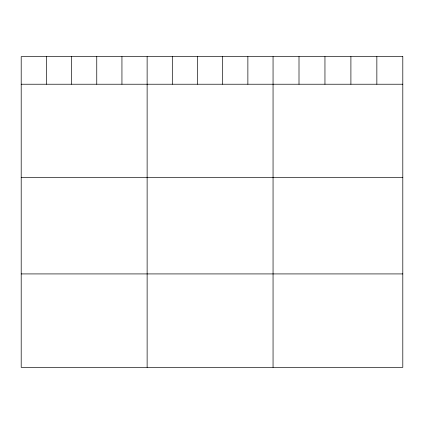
<?xml version="1.0" encoding="UTF-8"?>
<svg xmlns="http://www.w3.org/2000/svg" width="424" height="424" viewBox="0 0 424 424"><rect width="100%" height="100%" fill="white"/><g stroke="black" fill="none" stroke-linecap="round" stroke-linejoin="round"><path stroke-width="0.64" d="M21.2 84.228L402.8 84.228M21.2 177.656L402.8 177.656M21.2 273.92L402.8 273.92M376.851 56.646L376.851 84.228M350.902 56.646L350.902 84.228M324.954 56.646L324.954 84.228M299.005 56.646L299.005 84.228M273.056 56.646L273.056 367.354M247.87 56.646L247.87 84.228M222.685 56.646L222.685 84.228M197.499 56.646L197.499 84.228M172.314 56.646L172.314 84.228M147.128 56.646L147.128 367.354M121.942 56.646L121.942 84.228M96.757 56.646L96.757 84.228M71.571 56.646L71.571 84.228M46.386 56.646L46.386 84.228M402.8 56.646L21.2 56.646L21.2 367.354L402.8 367.354L402.8 56.646"/></g></svg>
